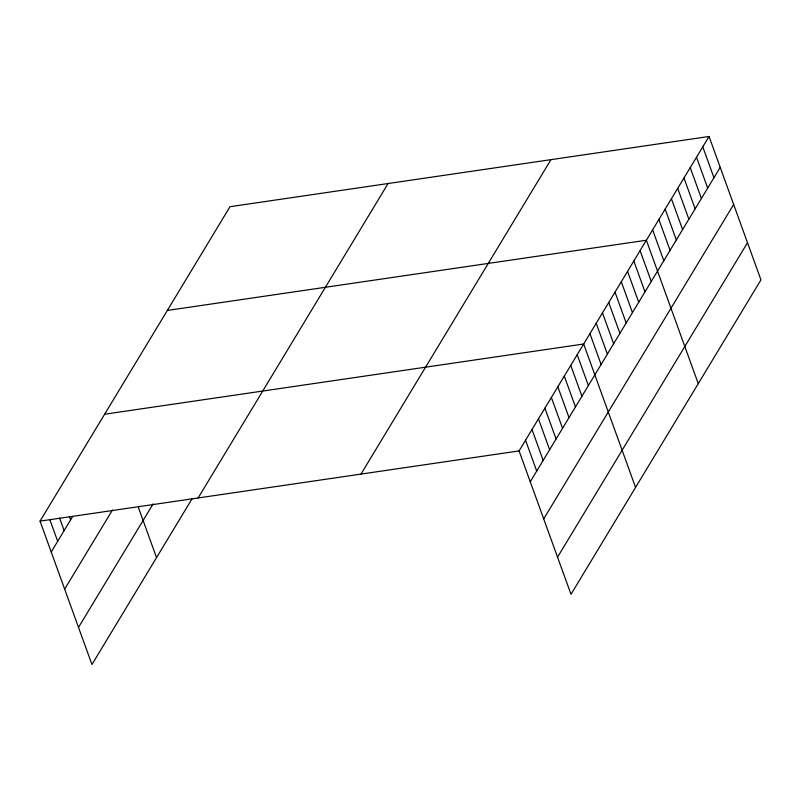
<?xml version="1.0" encoding="UTF-8"?>
<svg xmlns="http://www.w3.org/2000/svg" width="801" height="801" viewBox="0 0 801 801"><rect width="100%" height="100%" fill="white"/><g stroke="black" fill="none" stroke-linecap="round" stroke-linejoin="round"><path stroke-width="1.2" d="M192.27 498.462L91.955 664.52L40.05 521.131L230.007 206.698L709.045 136.48L760.95 279.869L570.993 594.302L519.088 450.913L709.045 136.48M51.224 551.989L72.531 516.705M64.661 589.125L112.46 510.007M78.518 627.383L153.131 503.869M198.127 497.962L388.095 183.519M361.001 474.082L550.958 159.649M530.252 481.771L720.209 167.339M543.699 518.908L733.656 204.475M557.546 557.166L747.503 242.733M167.319 310.458L646.357 240.24L698.262 383.639M104.641 414.217L583.669 344.009L635.573 487.398M40.05 521.131L519.088 450.913M702.777 146.853L713.941 177.712M696.51 157.236L707.673 188.085M690.242 167.609L701.406 198.468M683.974 177.982L695.138 208.841M677.696 188.365L688.87 219.214M671.428 198.738L682.602 229.597M665.16 209.111L676.334 239.97M658.893 219.494L670.067 250.343M652.625 229.867L663.799 260.725M640.089 250.623L651.253 281.471M633.821 260.996L644.985 291.854M627.553 271.369L638.717 302.227M621.286 281.752L632.45 312.6M615.018 292.125L626.182 322.983M608.75 302.498L619.914 333.356M602.472 312.881L613.646 343.729M596.204 323.254L607.378 354.112M589.937 333.627L601.11 364.485M577.211 354.703L588.385 385.551M570.753 365.386L581.927 396.245M564.294 376.08L575.468 406.938M557.836 386.773L569.01 417.621M551.378 397.466L562.552 428.315M544.92 408.15L556.084 439.008M538.462 418.843L549.626 449.701M532.004 429.536L543.168 460.385M525.546 440.23L536.71 471.078M138.483 507.724L156.545 557.616M69.357 516.485L70.598 519.909M59.584 518.037L64.14 530.602M49.822 519.579L57.682 541.296"/></g></svg>
